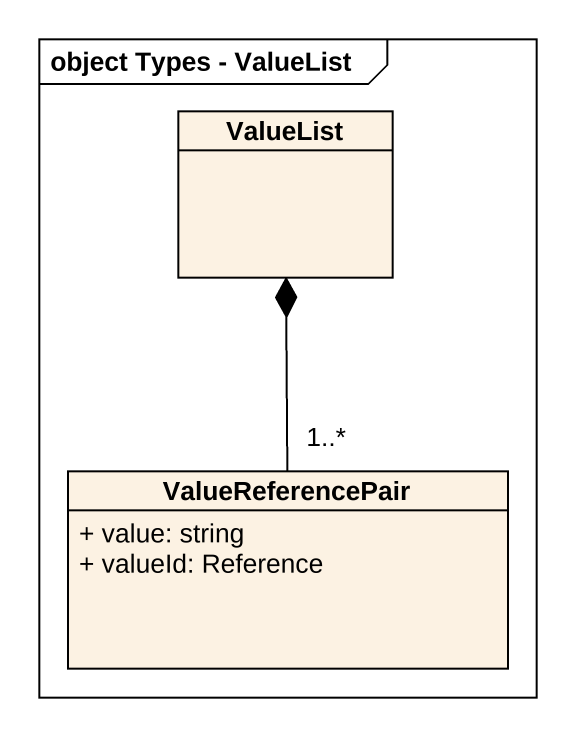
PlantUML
@startuml
mainframe object Types - ValueList
hide circle
hide empty members
skinparam classAttributeIconSize 0
class ValueList
class ValueReferencePair {
  + value: string
  + valueId: Reference
}
ValueReferencePair "1..*" -up-* ValueList
@enduml
